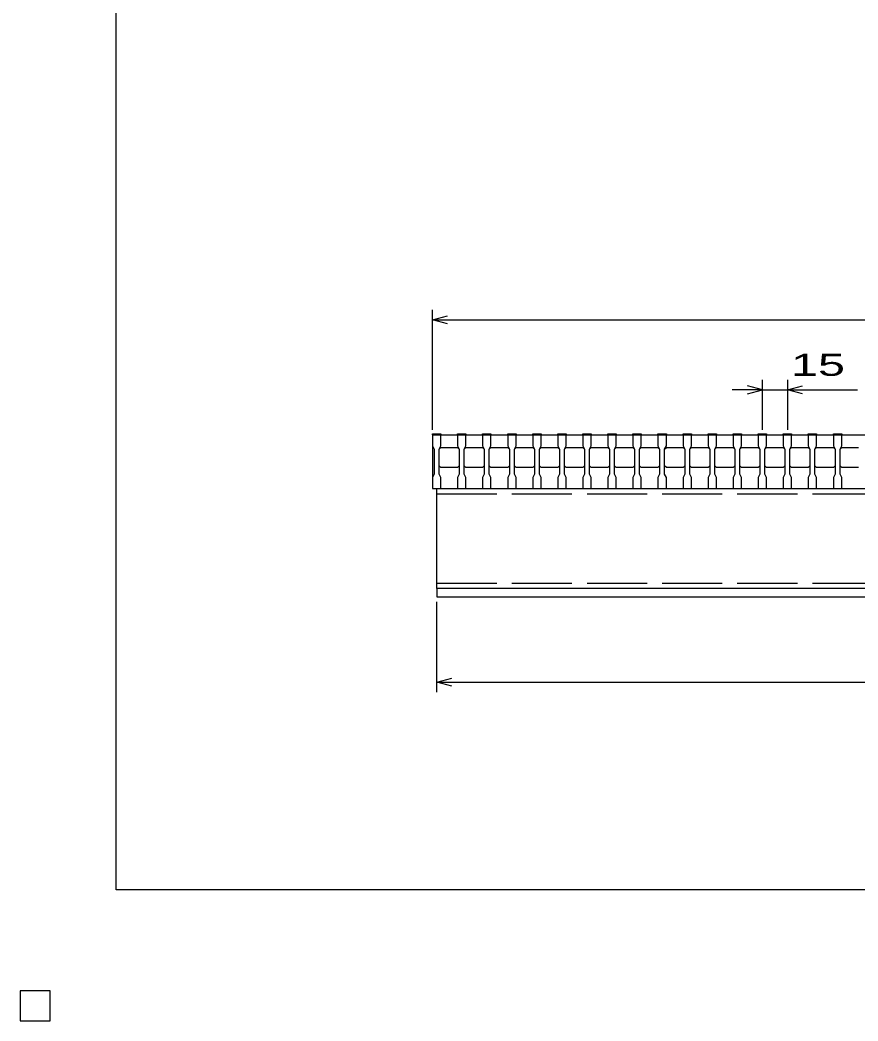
# Model space of a CAD drawing. Units: millimetres, scale not verified. Extents: x -1092 to 1042, y -770 to 629.
# Drawn here: x -1092 to -590, y -770 to -170 of the extents above; entities that cross this region are included whole.
import ezdxf
from ezdxf.enums import TextEntityAlignment as Align

# ---------------------------------------------------------------- set-up
doc = ezdxf.new("R2010")
doc.units = ezdxf.units.MM
doc.header["$LTSCALE"] = 6
doc.linetypes.add('DASHED', pattern=[7.5, 6, -1.5])
for name, color, linetype, lineweight in [('0_2', 150, 'Continuous', 25), ('16', 3, 'Continuous', 25), ('22', 4, 'Continuous', 25)]:
    doc.layers.add(name, color=color, linetype=linetype, lineweight=lineweight)
doc.styles.add('ベクトル', font='')
doc.styles.get('ベクトル').set_extended_font_data('ベクトル')

msp = doc.modelspace()

# ---------------------------------------------------------------- linework, layer by layer
at = {"layer": '0_2'}
for p, q in [((-1034.4, -690.9), (-1034.4, 629.1)), ((1041.6, -690.9), (-1034.4, -690.9))]:
    msp.add_line(p, q, dxfattribs=at)
at = {"layer": '16'}
for p, q in [((-845, -418.5), (-845, -417.8)), ((-845, -417.8), (-840, -417.8)), ((-845, -418.5), (-845, -425)), ((-840, -418.5), (-845, -418.5)), ((-845, -418.5), (-845, -450.5)), ((-845, -418.5), (-255, -418.5)), ((-840, -417.8), (-840, -418.5)), ((-840, -425), (-840, -418.5)), ((-830, -418.5), (-830, -417.8)), ((-830, -417.8), (-825, -417.8)), ((-830, -418.5), (-830, -425)), ((-825, -418.5), (-830, -418.5)), ((-825, -417.8), (-825, -418.5)), ((-825, -425), (-825, -418.5)), ((-815, -418.5), (-815, -417.8)), ((-815, -417.8), (-810, -417.8)), ((-815, -418.5), (-815, -425)), ((-810, -418.5), (-815, -418.5)), ((-810, -417.8), (-810, -418.5)), ((-810, -425), (-810, -418.5)), ((-800, -418.5), (-800, -417.8)), ((-800, -417.8), (-795, -417.8)), ((-800, -418.5), (-800, -425)), ((-795, -418.5), (-800, -418.5)), ((-795, -417.8), (-795, -418.5)), ((-795, -425), (-795, -418.5)), ((-785, -418.5), (-785, -417.8)), ((-785, -417.8), (-780, -417.8)), ((-785, -418.5), (-785, -425)), ((-780, -418.5), (-785, -418.5)), ((-780, -417.8), (-780, -418.5)), ((-780, -425), (-780, -418.5)), ((-770, -418.5), (-770, -417.8)), ((-770, -417.8), (-765, -417.8)), ((-770, -418.5), (-770, -425)), ((-765, -418.5), (-770, -418.5)), ((-765, -417.8), (-765, -418.5)), ((-765, -425), (-765, -418.5)), ((-755, -418.5), (-755, -417.8)), ((-755, -417.8), (-750, -417.8)), ((-755, -418.5), (-755, -425)), ((-750, -418.5), (-755, -418.5)), ((-750, -417.8), (-750, -418.5)), ((-750, -425), (-750, -418.5)), ((-740, -418.5), (-740, -417.8)), ((-740, -417.8), (-735, -417.8)), ((-740, -418.5), (-740, -425)), ((-735, -418.5), (-740, -418.5)), ((-735, -417.8), (-735, -418.5)), ((-735, -425), (-735, -418.5)), ((-725, -418.5), (-725, -417.8)), ((-725, -417.8), (-720, -417.8)), ((-725, -418.5), (-725, -425)), ((-720, -418.5), (-725, -418.5)), ((-720, -417.8), (-720, -418.5)), ((-720, -425), (-720, -418.5)), ((-710, -418.5), (-710, -417.8)), ((-710, -417.8), (-705, -417.8)), ((-710, -418.5), (-710, -425)), ((-705, -418.5), (-710, -418.5)), ((-705, -417.8), (-705, -418.5)), ((-705, -425), (-705, -418.5)), ((-695, -418.5), (-695, -417.8)), ((-695, -417.8), (-690, -417.8)), ((-695, -418.5), (-695, -425)), ((-690, -418.5), (-695, -418.5)), ((-690, -417.8), (-690, -418.5)), ((-690, -425), (-690, -418.5)), ((-680, -418.5), (-680, -417.8)), ((-680, -417.8), (-675, -417.8)), ((-680, -418.5), (-680, -425)), ((-675, -418.5), (-680, -418.5)), ((-675, -417.8), (-675, -418.5)), ((-675, -425), (-675, -418.5)), ((-665, -418.5), (-665, -417.8)), ((-665, -417.8), (-660, -417.8)), ((-665, -418.5), (-665, -425)), ((-660, -418.5), (-665, -418.5)), ((-660, -417.8), (-660, -418.5)), ((-660, -425), (-660, -418.5)), ((-650, -418.5), (-650, -417.8)), ((-650, -417.8), (-645, -417.8)), ((-650, -418.5), (-650, -425)), ((-645, -418.5), (-650, -418.5)), ((-645, -417.8), (-645, -418.5)), ((-645, -425), (-645, -418.5)), ((-635, -418.5), (-635, -417.8)), ((-635, -417.8), (-630, -417.8)), ((-635, -418.5), (-635, -425)), ((-630, -418.5), (-635, -418.5)), ((-630, -417.8), (-630, -418.5)), ((-630, -425), (-630, -418.5)), ((-620, -418.5), (-620, -417.8)), ((-620, -417.8), (-615, -417.8)), ((-620, -418.5), (-620, -425)), ((-615, -418.5), (-620, -418.5)), ((-615, -417.8), (-615, -418.5)), ((-615, -425), (-615, -418.5)), ((-605, -418.5), (-605, -417.8)), ((-605, -417.8), (-600, -417.8)), ((-605, -418.5), (-605, -425)), ((-600, -418.5), (-605, -418.5)), ((-600, -417.8), (-600, -418.5)), ((-600, -425), (-600, -418.5)), ((-845, -425), (-844, -427)), ((-841, -427), (-840, -425)), ((-830, -425), (-829, -427)), ((-826, -427), (-825, -425)), ((-815, -425), (-814, -427)), ((-811, -427), (-810, -425)), ((-800, -425), (-799, -427)), ((-796, -427), (-795, -425)), ((-785, -425), (-784, -427)), ((-781, -427), (-780, -425)), ((-770, -425), (-769, -427)), ((-766, -427), (-765, -425)), ((-755, -425), (-754, -427)), ((-751, -427), (-750, -425)), ((-740, -425), (-739, -427)), ((-736, -427), (-735, -425)), ((-725, -425), (-724, -427)), ((-721, -427), (-720, -425)), ((-710, -425), (-709, -427)), ((-706, -427), (-705, -425)), ((-695, -425), (-694, -427)), ((-691, -427), (-690, -425)), ((-680, -425), (-679, -427)), ((-676, -427), (-675, -425)), ((-665, -425), (-664, -427)), ((-661, -427), (-660, -425)), ((-650, -425), (-649, -427)), ((-646, -427), (-645, -425)), ((-635, -425), (-634, -427)), ((-631, -427), (-630, -425)), ((-620, -425), (-619, -427)), ((-616, -427), (-615, -425)), ((-605, -425), (-604, -427)), ((-601, -427), (-600, -425)), ((-844, -427), (-844, -442)), ((-841, -427), (-840, -426)), ((-841, -442), (-841, -427)), ((-840, -426), (-830, -426)), ((-830, -426), (-829, -427)), ((-829, -427), (-829, -442)), ((-826, -427), (-825, -426)), ((-826, -442), (-826, -427)), ((-825, -426), (-815, -426)), ((-815, -426), (-814, -427)), ((-814, -427), (-814, -442)), ((-811, -427), (-810, -426)), ((-811, -442), (-811, -427)), ((-810, -426), (-800, -426)), ((-800, -426), (-799, -427)), ((-799, -427), (-799, -442)), ((-796, -427), (-795, -426)), ((-796, -442), (-796, -427)), ((-795, -426), (-785, -426)), ((-785, -426), (-784, -427)), ((-784, -427), (-784, -442)), ((-781, -427), (-780, -426)), ((-781, -442), (-781, -427)), ((-780, -426), (-770, -426)), ((-770, -426), (-769, -427)), ((-769, -427), (-769, -442)), ((-766, -427), (-765, -426)), ((-766, -442), (-766, -427)), ((-765, -426), (-755, -426)), ((-755, -426), (-754, -427)), ((-754, -427), (-754, -442)), ((-751, -427), (-750, -426)), ((-751, -442), (-751, -427)), ((-750, -426), (-740, -426)), ((-740, -426), (-739, -427)), ((-739, -427), (-739, -442)), ((-736, -427), (-735, -426)), ((-736, -442), (-736, -427)), ((-735, -426), (-725, -426)), ((-725, -426), (-724, -427)), ((-724, -427), (-724, -442)), ((-721, -427), (-720, -426)), ((-721, -442), (-721, -427)), ((-720, -426), (-710, -426)), ((-710, -426), (-709, -427)), ((-709, -427), (-709, -442)), ((-706, -427), (-705, -426)), ((-706, -442), (-706, -427)), ((-705, -426), (-695, -426)), ((-695, -426), (-694, -427)), ((-694, -427), (-694, -442)), ((-691, -427), (-690, -426)), ((-691, -442), (-691, -427)), ((-690, -426), (-680, -426)), ((-680, -426), (-679, -427)), ((-679, -427), (-679, -442)), ((-676, -427), (-675, -426)), ((-676, -442), (-676, -427)), ((-675, -426), (-665, -426)), ((-665, -426), (-664, -427)), ((-664, -427), (-664, -442)), ((-661, -427), (-660, -426)), ((-661, -442), (-661, -427)), ((-660, -426), (-650, -426)), ((-650, -426), (-649, -427)), ((-649, -427), (-649, -442)), ((-646, -427), (-645, -426)), ((-646, -442), (-646, -427)), ((-645, -426), (-635, -426)), ((-635, -426), (-634, -427)), ((-634, -427), (-634, -442)), ((-631, -427), (-630, -426)), ((-631, -442), (-631, -427)), ((-630, -426), (-620, -426)), ((-620, -426), (-619, -427)), ((-619, -427), (-619, -442)), ((-616, -427), (-615, -426)), ((-616, -442), (-616, -427)), ((-615, -426), (-605, -426)), ((-605, -426), (-604, -427)), ((-604, -427), (-604, -442)), ((-601, -427), (-600, -426)), ((-601, -442), (-601, -427)), ((-600, -426), (-590, -426)), ((-840, -438), (-841, -437)), ((-829, -437), (-830, -438)), ((-825, -438), (-826, -437)), ((-814, -437), (-815, -438)), ((-810, -438), (-811, -437)), ((-799, -437), (-800, -438)), ((-795, -438), (-796, -437)), ((-784, -437), (-785, -438)), ((-780, -438), (-781, -437)), ((-769, -437), (-770, -438)), ((-765, -438), (-766, -437)), ((-754, -437), (-755, -438)), ((-750, -438), (-751, -437)), ((-739, -437), (-740, -438)), ((-735, -438), (-736, -437)), ((-724, -437), (-725, -438)), ((-720, -438), (-721, -437)), ((-709, -437), (-710, -438)), ((-705, -438), (-706, -437)), ((-694, -437), (-695, -438)), ((-690, -438), (-691, -437)), ((-679, -437), (-680, -438)), ((-675, -438), (-676, -437)), ((-664, -437), (-665, -438)), ((-660, -438), (-661, -437)), ((-649, -437), (-650, -438)), ((-645, -438), (-646, -437)), ((-634, -437), (-635, -438)), ((-630, -438), (-631, -437)), ((-619, -437), (-620, -438)), ((-615, -438), (-616, -437)), ((-604, -437), (-605, -438)), ((-600, -438), (-601, -437)), ((-844, -442), (-845, -444)), ((-840, -444), (-841, -442)), ((-830, -438), (-840, -438)), ((-829, -442), (-830, -444)), ((-825, -444), (-826, -442)), ((-815, -438), (-825, -438)), ((-814, -442), (-815, -444)), ((-810, -444), (-811, -442)), ((-800, -438), (-810, -438)), ((-799, -442), (-800, -444)), ((-795, -444), (-796, -442)), ((-785, -438), (-795, -438)), ((-784, -442), (-785, -444)), ((-780, -444), (-781, -442)), ((-770, -438), (-780, -438)), ((-769, -442), (-770, -444)), ((-765, -444), (-766, -442)), ((-755, -438), (-765, -438)), ((-754, -442), (-755, -444)), ((-750, -444), (-751, -442)), ((-740, -438), (-750, -438)), ((-739, -442), (-740, -444)), ((-735, -444), (-736, -442)), ((-725, -438), (-735, -438)), ((-724, -442), (-725, -444)), ((-720, -444), (-721, -442)), ((-710, -438), (-720, -438)), ((-709, -442), (-710, -444)), ((-705, -444), (-706, -442)), ((-695, -438), (-705, -438)), ((-694, -442), (-695, -444)), ((-690, -444), (-691, -442)), ((-680, -438), (-690, -438)), ((-679, -442), (-680, -444)), ((-675, -444), (-676, -442)), ((-665, -438), (-675, -438)), ((-664, -442), (-665, -444)), ((-660, -444), (-661, -442)), ((-650, -438), (-660, -438)), ((-649, -442), (-650, -444)), ((-645, -444), (-646, -442)), ((-635, -438), (-645, -438)), ((-634, -442), (-635, -444)), ((-630, -444), (-631, -442)), ((-620, -438), (-630, -438)), ((-619, -442), (-620, -444)), ((-615, -444), (-616, -442)), ((-605, -438), (-615, -438)), ((-604, -442), (-605, -444)), ((-600, -444), (-601, -442)), ((-590, -438), (-600, -438)), ((-845, -444), (-845, -450.5)), ((-840, -450.5), (-840, -444)), ((-830, -444), (-830, -450.5)), ((-825, -450.5), (-825, -444)), ((-815, -444), (-815, -450.5)), ((-810, -450.5), (-810, -444)), ((-800, -444), (-800, -450.5)), ((-795, -450.5), (-795, -444)), ((-785, -444), (-785, -450.5)), ((-780, -450.5), (-780, -444)), ((-770, -444), (-770, -450.5)), ((-765, -450.5), (-765, -444)), ((-755, -444), (-755, -450.5)), ((-750, -450.5), (-750, -444)), ((-740, -444), (-740, -450.5)), ((-735, -450.5), (-735, -444)), ((-725, -444), (-725, -450.5)), ((-720, -450.5), (-720, -444)), ((-710, -444), (-710, -450.5)), ((-705, -450.5), (-705, -444)), ((-695, -444), (-695, -450.5)), ((-690, -450.5), (-690, -444)), ((-680, -444), (-680, -450.5)), ((-675, -450.5), (-675, -444)), ((-665, -444), (-665, -450.5)), ((-660, -450.5), (-660, -444)), ((-650, -444), (-650, -450.5)), ((-645, -450.5), (-645, -444)), ((-635, -444), (-635, -450.5)), ((-630, -450.5), (-630, -444)), ((-620, -444), (-620, -450.5)), ((-615, -450.5), (-615, -444)), ((-605, -444), (-605, -450.5)), ((-600, -450.5), (-600, -444)), ((-845, -450.5), (-840, -450.5)), ((-845, -450.5), (-255, -450.5)), ((-842.5, -450.5), (-257.5, -450.5)), ((-842.5, -510.5), (-842.5, -450.5)), ((-830, -450.5), (-825, -450.5)), ((-815, -450.5), (-810, -450.5)), ((-800, -450.5), (-795, -450.5)), ((-785, -450.5), (-780, -450.5)), ((-770, -450.5), (-765, -450.5)), ((-755, -450.5), (-750, -450.5)), ((-740, -450.5), (-735, -450.5)), ((-725, -450.5), (-720, -450.5)), ((-710, -450.5), (-705, -450.5)), ((-695, -450.5), (-690, -450.5)), ((-680, -450.5), (-675, -450.5)), ((-665, -450.5), (-660, -450.5)), ((-650, -450.5), (-645, -450.5)), ((-635, -450.5), (-630, -450.5)), ((-620, -450.5), (-615, -450.5)), ((-605, -450.5), (-600, -450.5)), ((-257.5, -510.5), (-842.5, -510.5)), ((-842.5, -510.5), (-842.5, -515.5)), ((-257.5, -510.5), (-842.5, -510.5)), ((-842.5, -515.5), (-257.5, -515.5)), ((-1074, -751.5), (-1092, -751.5)), ((-1092, -751.5), (-1092, -769.5)), ((-1074, -751.5), (-1092, -751.5)), ((-1092, -751.5), (-1092, -769.5)), ((-1074, -751.5), (-1092, -751.5)), ((-1092, -751.5), (-1092, -769.5)), ((-1074, -751.5), (-1092, -751.5)), ((-1092, -751.5), (-1092, -769.5)), ((-1074, -751.5), (-1092, -751.5)), ((-1092, -751.5), (-1092, -769.5)), ((-1074, -769.5), (-1074, -751.5)), ((-1074, -769.5), (-1074, -751.5)), ((-1074, -769.5), (-1074, -751.5)), ((-1074, -769.5), (-1074, -751.5)), ((-1074, -769.5), (-1074, -751.5)), ((-1092, -769.5), (-1074, -769.5)), ((-1092, -769.5), (-1074, -769.5)), ((-1092, -769.5), (-1074, -769.5)), ((-1092, -769.5), (-1074, -769.5)), ((-1092, -769.5), (-1074, -769.5))]:
    msp.add_line(p, q, dxfattribs=at)
at = {"layer": '16', "linetype": 'DASHED'}
for p, q in [((-842.5, -453.7), (-257.5, -453.7)), ((-842.5, -507.3), (-257.5, -507.3))]:
    msp.add_line(p, q, dxfattribs=at)
at = {"layer": '22'}
for p, q in [((-845, -415.5), (-845, -343.5)), ((-845, -349.5), (-836, -347.1)), ((-836, -351.9), (-845, -349.5)), ((-845, -349.5), (-255, -349.5)), ((-647.5, -391.5), (-656.5, -389.1)), ((-647.5, -415.5), (-647.5, -385.5)), ((-632.5, -385.5), (-632.5, -415.5)), ((-632.5, -391.5), (-623.5, -389.1)), ((-647.5, -391.5), (-665.5, -391.5)), ((-656.5, -393.9), (-647.5, -391.5)), ((-647.5, -391.5), (-632.5, -391.5)), ((-623.5, -393.9), (-632.5, -391.5)), ((-632.5, -391.5), (-590.5, -391.5)), ((-842.5, -572.5), (-842.5, -518.5)), ((-842.5, -566.5), (-833.5, -564.1)), ((-833.5, -568.9), (-842.5, -566.5)), ((-842.5, -566.5), (-257.5, -566.5))]:
    msp.add_line(p, q, dxfattribs=at)
at = {"layer": '22', "color": 2}
for p, q in [((-1074, -751.5), (-1092, -751.5)), ((-1092, -751.5), (-1092, -769.5)), ((-1074, -751.5), (-1092, -751.5)), ((-1092, -751.5), (-1092, -769.5)), ((-1074, -751.5), (-1092, -751.5)), ((-1092, -751.5), (-1092, -769.5)), ((-1074, -769.5), (-1074, -751.5)), ((-1074, -769.5), (-1074, -751.5)), ((-1074, -769.5), (-1074, -751.5)), ((-1092, -769.5), (-1074, -769.5)), ((-1092, -769.5), (-1074, -769.5)), ((-1092, -769.5), (-1074, -769.5))]:
    msp.add_line(p, q, dxfattribs=at)

# ---------------------------------------------------------------- texts
at = {"layer": '22', "color": 2, "style": 'ベクトル', "width": 1.65}
msp.add_text(' 15 ', height=13.2, dxfattribs=at).set_placement((-638.5, -376.5), align=Align.MIDDLE_LEFT)

doc.saveas('drawing.dxf')
